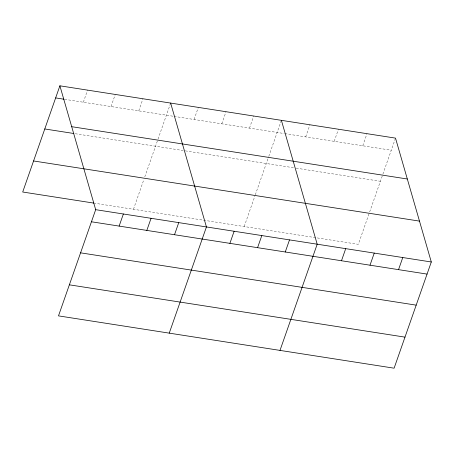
<?xml version="1.0" encoding="UTF-8"?>
<svg xmlns="http://www.w3.org/2000/svg" width="454" height="454" viewBox="0 0 454 454"><rect width="100%" height="100%" fill="white"/><g stroke="black" fill="none" stroke-linecap="round" stroke-linejoin="round"><path stroke-width="0.34" stroke-dasharray="2.27 1.7" d="M83.343 102.229L87.577 90.13M111.031 106.548L115.265 94.443M138.72 110.861L142.953 98.762M133.453 209.277L143.873 179.517M144.792 176.89L157.799 139.764M158.02 139.117L170.642 103.075M194.096 119.493L198.33 107.388M221.785 123.811L226.018 111.707M249.473 128.124L253.707 116.02M244.207 226.54L255.08 195.487M255.313 194.817L268.552 157.027M268.774 156.38L281.395 120.338M305.684 136.887L309.923 124.782M334.212 141.336L338.451 129.231M362.74 145.779L366.98 133.675M368.966 213.919L358.314 244.326L94.687 203.233M369.658 211.939L382.66 174.813M382.887 174.166L395.508 138.124M64.65 99.318L173.326 116.258M174.018 116.366L284.119 133.527M284.811 133.635L391.269 150.229M75.233 133.714L183.217 150.546M185.294 150.87L294.811 167.94M296.201 168.156L380.395 181.282"/><path stroke-width="0.68" d="M59.888 85.812L95.686 209.674L58.492 315.876L394.112 368.188L431.3 261.986L395.508 138.124L59.888 85.812L22.7 192.014L93.995 203.125M119.135 226.098L123.374 213.993M146.824 230.411L151.063 218.306M174.512 234.729L178.751 222.625M169.246 333.14L206.439 226.938L170.642 103.075M229.889 243.361L234.128 231.256M257.577 247.674L261.816 235.569M285.265 251.993L289.504 239.888M279.999 350.403L317.193 244.201L281.395 120.338M341.482 260.755L345.715 248.65M370.004 265.198L374.244 253.094M398.533 269.648L402.772 257.543M55.655 97.916L63.957 99.21M71.704 126.689L407.317 179.001M44.776 128.97L73.849 133.499M33.573 160.96L419.49 221.115M95.686 209.674L431.3 261.986M91.447 221.779L427.061 274.091M80.574 252.833L416.187 305.145M69.366 284.823L404.985 337.135"/></g></svg>
